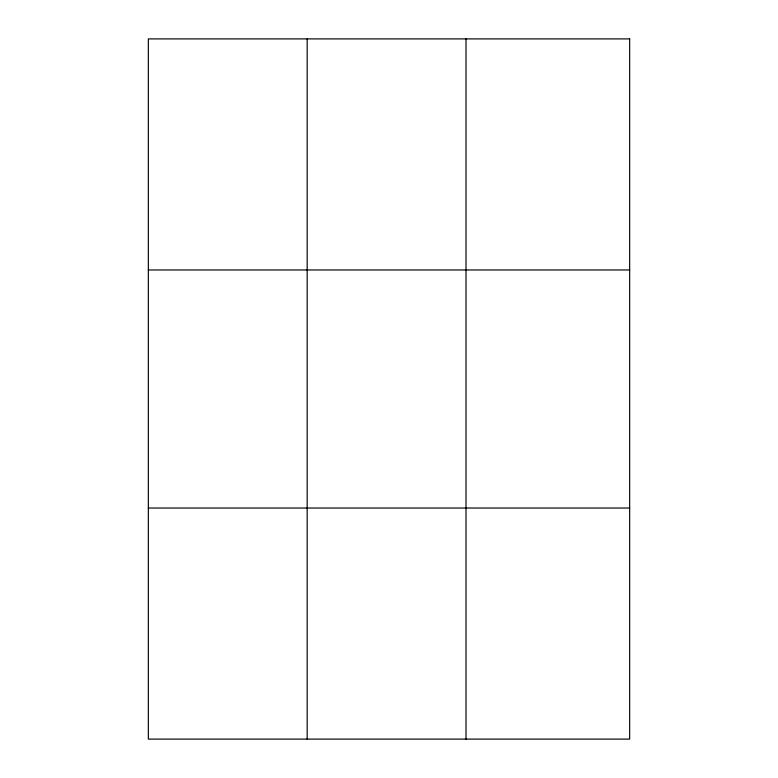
<?xml version="1.0" encoding="UTF-8"?>
<svg xmlns="http://www.w3.org/2000/svg" width="778" height="778" viewBox="0 0 778 778"><rect width="100%" height="100%" fill="white"/><g stroke="black" fill="none" stroke-linecap="round" stroke-linejoin="round"><path stroke-width="1.17" d="M307.174 739.1L307.174 38.9M466.012 739.1L466.012 38.9M148.345 269.966L629.655 269.966M148.345 508.034L629.655 508.034M629.655 38.9L629.655 739.1L148.345 739.1L148.345 38.9L629.655 38.9"/></g></svg>
